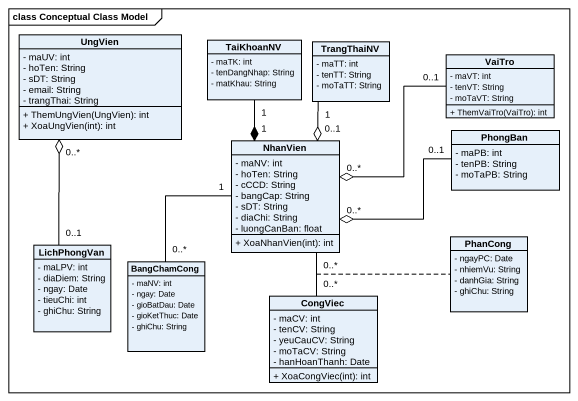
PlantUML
@startuml
mainframe class Conceptual Class Model
hide circle
hide empty members
skinparam classAttributeIconSize 0
class UngVien {
  - maUV: int
  - hoTen: String
  - sDT: String
  - email: String
  - trangThai: String
  + ThemUngVien(UngVien): int
  + XoaUngVien(int): int
}
class TaiKhoanNV {
  - maTK: int
  - tenDangNhap: String
  - matKhau: String
}
class TrangThaiNV {
  - maTT: int
  - tenTT: String
  - moTaTT: String
}
class VaiTro {
  - maVT: int
  - tenVT: String
  - moTaVT: String
  + ThemVaiTro(VaiTro): int
}
class NhanVien {
  - maNV: int
  - hoTen: String
  - cCCD: String
  - bangCap: String
  - sDT: String
  - diaChi: String
  - luongCanBan: float
  + XoaNhanVien(int): int
}
class PhongBan {
  - maPB: int
  - tenPB: String
  - moTaPB: String
}
class LichPhongVan {
  - maLPV: int
  - diaDiem: String
  - ngay: Date
  - tieuChi: int
  - ghiChu: String
}
class PhanCong {
  - ngayPC: Date
  - nhiemVu: String
  - danhGia: String
  - ghiChu: String
}
class BangChamCong {
  - maNV: int
  - ngay: Date
  - gioBatDau: Date
  - gioKetThuc: Date
  - ghiChu: String
}
class CongViec {
  - maCV: int
  - tenCV: String
  - yeuCauCV: String
  - moTaCV: String
  - hanHoanThanh: Date
  + XoaCongViec(int): int
}
TaiKhoanNV "1" --* "1" NhanVien
TrangThaiNV "1" --o "0..1" NhanVien
VaiTro "0..1" -left-o "0..*" NhanVien
NhanVien "1" -- "0..*" BangChamCong
NhanVien "0..*" -- "0..*" CongViec
(NhanVien, CongViec) .. PhanCong
PhongBan "0..1" -left-o "0..*" NhanVien
LichPhongVan "0..1" -up-o "0..*" UngVien
@enduml
